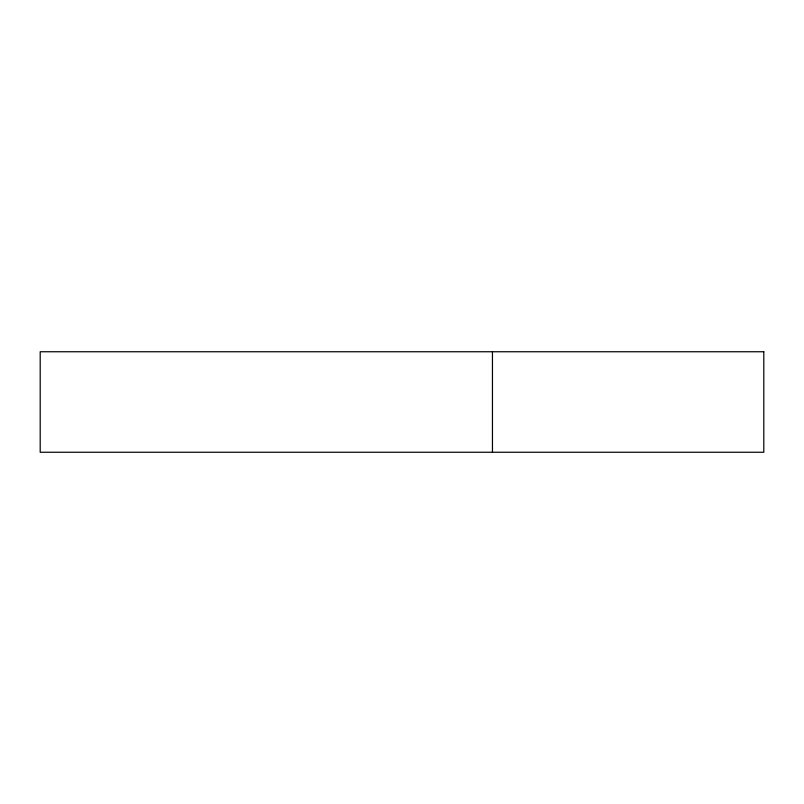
<?xml version="1.0" encoding="UTF-8"?>
<svg xmlns="http://www.w3.org/2000/svg" width="804" height="804" viewBox="0 0 804 804"><rect width="100%" height="100%" fill="white"/><g stroke="black" fill="none" stroke-linecap="round" stroke-linejoin="round"><path stroke-width="1.21" d="M492.45 351.75L492.45 452.25M763.8 351.75L40.2 351.75L40.2 452.25L763.8 452.25L763.8 351.75"/></g></svg>
